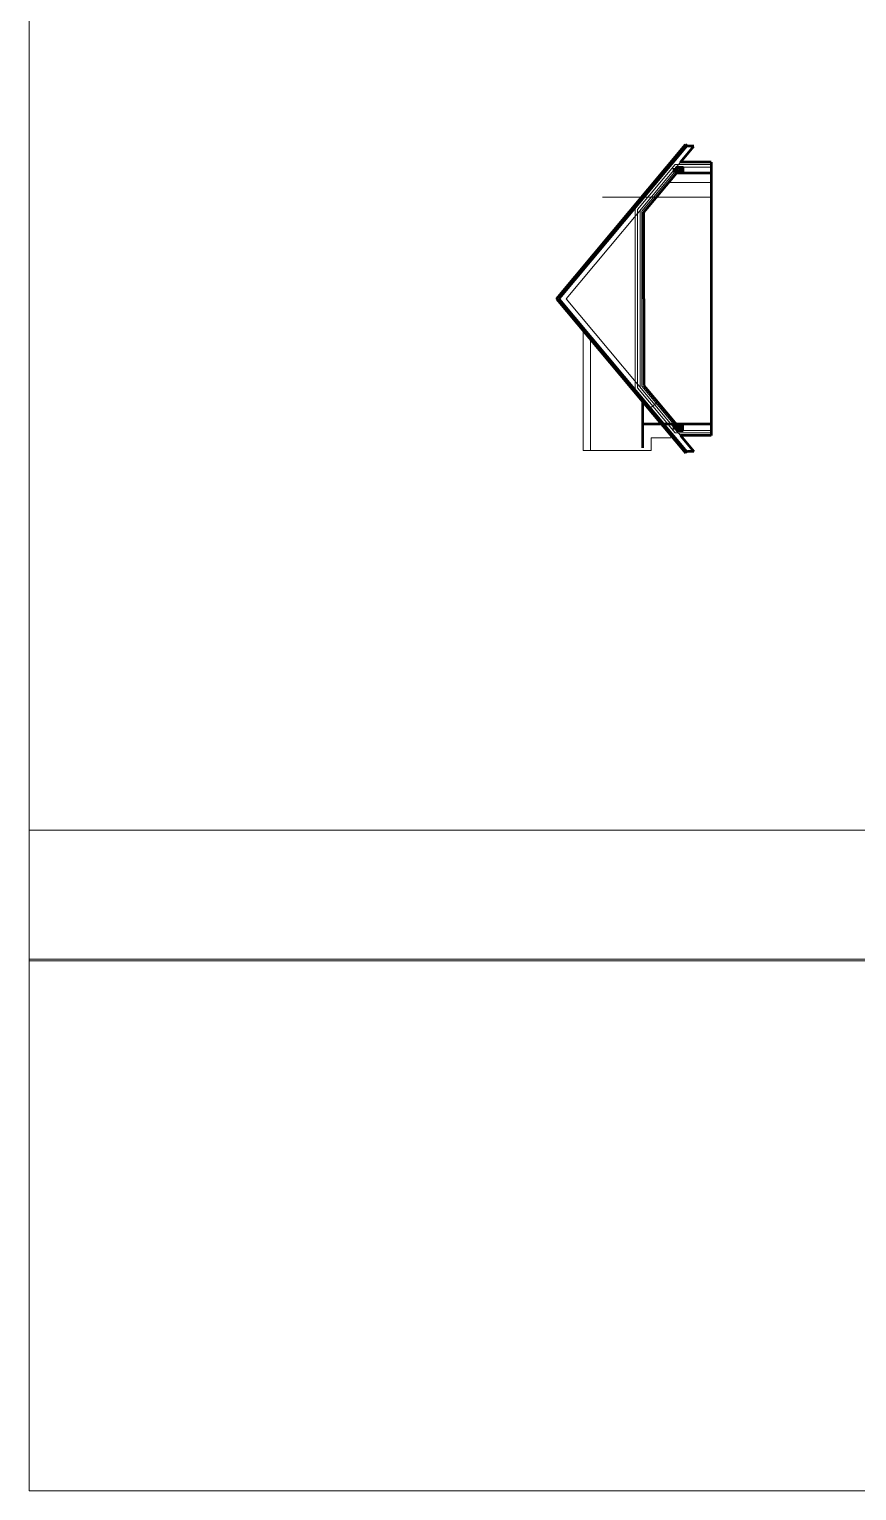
# Model space of a CAD drawing. Header units: millimetres. Extents: x -1610 to 9137, y -4586 to 6358.
# Drawn here: x -1610 to 1719, y -4586 to 1296 of the extents above; entities that cross this region are included whole.
import ezdxf

# ---------------------------------------------------------------- set-up
doc = ezdxf.new("R2010")
doc.units = ezdxf.units.MM
for name, color, linetype, lineweight in [('A-ELEWACJA CIENKA', 11, 'Continuous', 13), ('A-murowane', 6, 'Continuous', 50), ('A-schody', 2, 'Continuous', 0), ('A-w.ocieplenie', 4, 'BATTING', 5), ('A-wykończenie', 4, 'Continuous', 5), ('A17_OPIS_WARSTW', 32, 'Continuous', 9), ('B-materiały', 9, 'Continuous', 0)]:
    doc.layers.add(name, color=color, linetype=linetype, lineweight=lineweight)
doc.linetypes.add('BATTING', pattern='A,0.00254,-2.54,[134,ltypeshp.shx,S=2.54,R=0,X=-2.54,Y=0],-5.08,[134,ltypeshp.shx,S=2.54,R=180,X=2.54,Y=0],-2.54', length=10.16254)
pattern_1 = [(45, (-2274.444, -3292.6694), (-3.535534, 3.535534), []), (45, (-2270.919, -3292.6694), (-3.535534, 3.535534), [5, -2.5])]

# ---------------------------------------------------------------- blocks, each defined once
blk = doc.blocks.new('A$C2C892FF1')
at = {"layer": 'A-wykończenie'}
for p, q in [((-14, 7), (0, -7)), ((-14, -7), (0, 7))]:
    blk.add_line(p, q, dxfattribs=at)
blk.add_lwpolyline([(-14, -7), (0, -7), (0, 7), (-14, 7)], close=True, dxfattribs=at)

msp = doc.modelspace()

# ---------------------------------------------------------------- hatches: boundary and pattern name
at = {"layer": 'B-materiały'}
h = msp.add_hatch(dxfattribs=at)
h.set_pattern_fill('JIS_STN_1E', color=256, scale=5)
h.set_pattern_definition(pattern_1)
h.paths.add_polyline_path([(993.88, 716), (993.88, 741), (1018.88, 741), (1018.88, 716)])
h = msp.add_hatch(dxfattribs=at)
h.set_pattern_fill('JIS_STN_1E', color=256, scale=5)
h.set_pattern_definition(pattern_1)
h.paths.add_polyline_path([(993.88, -294), (993.88, -319), (1018.88, -319), (1018.88, -294)])

# ---------------------------------------------------------------- linework, layer by layer
at = {"layer": 'A-ELEWACJA CIENKA'}
msp.add_line((648.37, -399.63), (648.37, 62.54), dxfattribs=at)
at = {"layer": 'A-murowane'}
for p, q in [((510.9, 211), (1030.13, 831.62)), ((1010.16, 761), (1063.88, 825.2)), ((1037.8, 825.2), (1030.13, 831.62)), ((1063.88, 825.2), (1037.8, 825.2)), ((862.88, 560.02), (993.88, 716.6)), ((1132.88, 716), (993.88, 716)), ((1132.88, 761), (1010.16, 761)), ((1132.88, 761), (1132.88, -339)), ((862.88, 211), (862.88, 560.02)), ((510.9, 211), (1030.13, -409.63)), ((862.88, 211), (862.88, -138.02)), ((862.88, -138.02), (993.88, -294.61)), ((857.88, -389.63), (857.88, -203.74)), ((993.88, -294), (857.88, -294)), ((1132.88, -294), (993.88, -294)), ((1132.88, -339), (1010.16, -339)), ((1010.16, -339), (1063.88, -403.21)), ((1037.8, -403.21), (1030.13, -409.63)), ((1063.88, -403.21), (1037.8, -403.21))]:
    msp.add_line(p, q, dxfattribs=at)
for points in [[(993.88, 716), (993.88, 741), (1018.88, 741), (1018.88, 716)], [(993.88, -294), (993.88, -319), (1018.88, -319), (1018.88, -294)]]:
    msp.add_lwpolyline(points, close=True, dxfattribs=at)
at = {"layer": 'A-schody'}
for p, q in [((1132.88, 678.94), (962.37, 678.94)), ((1132.88, 619.31), (696.11, 619.31)), ((918.16, -204.1), (882.88, -233.62)), ((993.88, -294.61), (918.16, -204.1)), ((9137.27, -1927.26), (-1610.41, -1927.26)), ((3512.32, -2446.49), (-1610.41, -2446.49))]:
    msp.add_line(p, q, dxfattribs=at)
at = {"layer": 'A-w.ocieplenie'}
for p, q in [((836.88, 569.46), (988.76, 751)), ((854.88, 562.92), (993.88, 729.07)), ((1132.88, 751), (988.76, 751)), ((836.88, 569.46), (836.88, -147.47)), ((854.88, -140.93), (854.88, 562.92)), ((836.88, -147.47), (988.76, -329)), ((854.88, -140.93), (993.88, -307.07)), ((1132.88, -329), (988.76, -329))]:
    msp.add_line(p, q, dxfattribs=at)
at = {"layer": 'A-wykończenie'}
for p, q in [((514.16, 211), (1032.05, 830.02)), ((520.68, 211), (1035.88, 826.81)), ((523.94, 211), (1037.8, 825.2)), ((550.02, 211), (1010.16, 761)), ((1132.88, 741), (993.43, 741)), ((826.88, 211), (826.88, 573.09)), ((846.88, 211), (846.88, 565.83)), ((514.16, 211), (1032.05, -408.02)), ((520.68, 211), (1035.88, -404.81)), ((523.94, 211), (1037.8, -403.21)), ((550.02, 211), (1010.16, -339)), ((826.88, 211), (826.88, -151.1)), ((846.88, 211), (846.88, -143.83)), ((1132.88, -319), (993.43, -319)), ((3512.32, -2454.16), (-1610.41, -2454.16))]:
    msp.add_line(p, q, dxfattribs=at)
msp.add_lwpolyline([(618.37, 82.54), (618.37, -399.63), (891.41, -399.63), (891.41, -349), (971.05, -349)], dxfattribs=at)
at = {"layer": 'A17_OPIS_WARSTW'}
msp.add_lwpolyline([(-1610.41, 6358.34), (9137.27, 6358.34), (9137.27, -4586.49), (-1610.41, -4586.49)], close=True, dxfattribs=at)

# ---------------------------------------------------------------- block references
at = {"layer": 'A-schody', "ltscale": 0.8, "xscale": -1, "rotation": 180}
msp.add_blockref('A$C2C892FF1', (993.88, 728.5), dxfattribs=at)
at = {"layer": 'A-schody', "ltscale": 0.8}
msp.add_blockref('A$C2C892FF1', (993.88, -306.5), dxfattribs=at)

doc.saveas('drawing.dxf')
